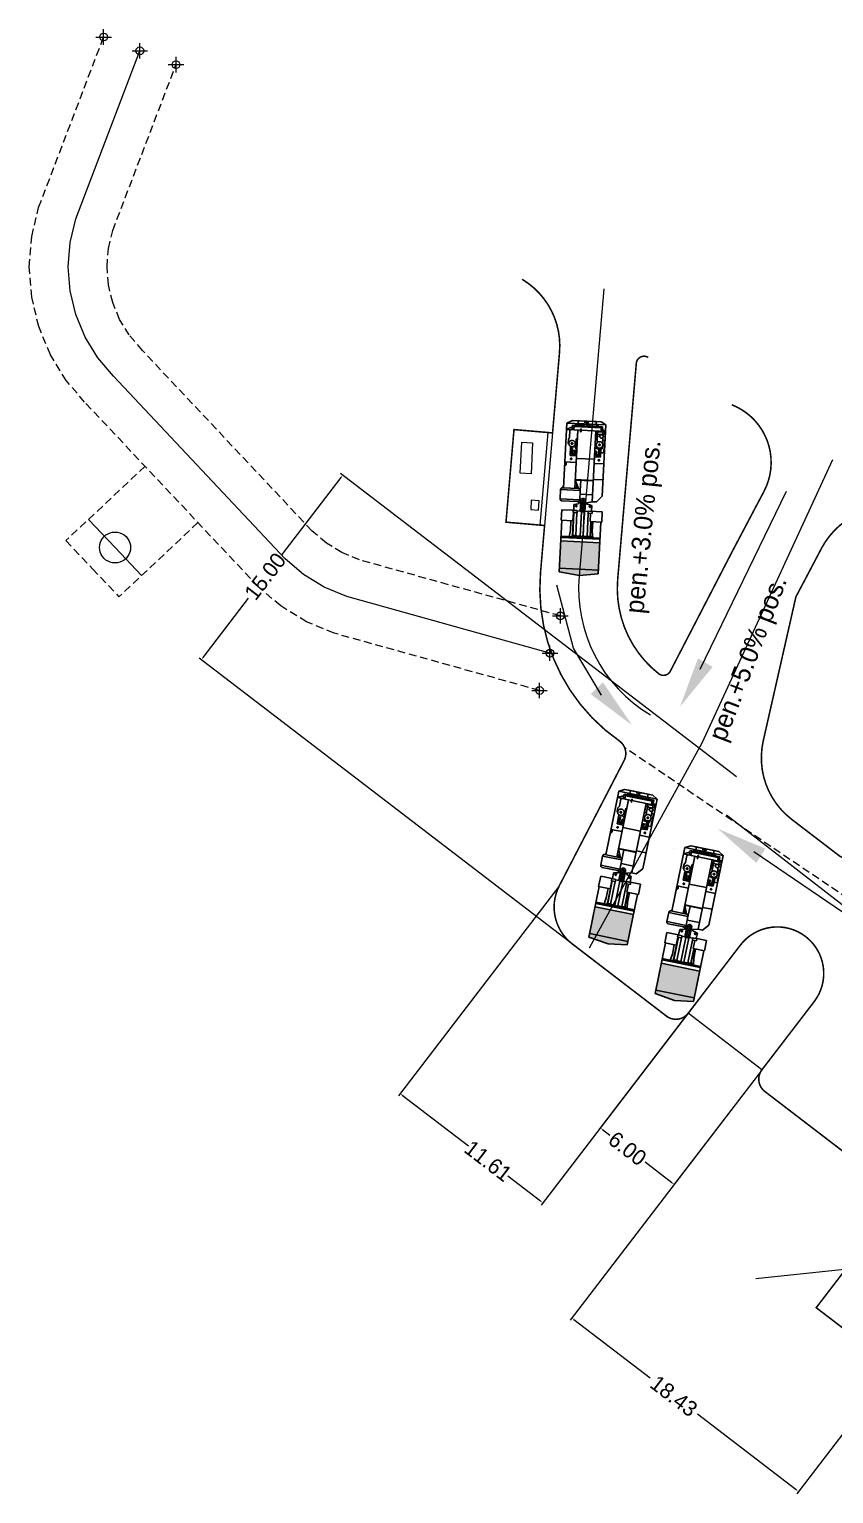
# Model space of a CAD drawing. Extents: x 10599 to 11843, y 9771 to 9967.
# Drawn here: x 10598.7 to 10650.6, y 9788 to 9882.6 of the extents above; entities that cross this region are included whole.
import ezdxf

# ---------------------------------------------------------------- set-up
doc = ezdxf.new("R2010")
doc.units = 0
doc.header["$MEASUREMENT"] = 0
doc.header["$PDMODE"] = 34
doc.header["$PDSIZE"] = 0.5
doc.linetypes.add('ACAD_ISO03W100', pattern=[30, 12, -18])
doc.linetypes.add('DASHED', pattern=[0.75, 0.5, -0.25])
for name, color, linetype in [('PROY', 3, 'Continuous'), ('SCOOP3_5', 7, 'Continuous'), ('taller', 3, 'Continuous')]:
    doc.layers.add(name, color=color, linetype=linetype)
doc.dimstyles.get("Standard").update_dxf_attribs({"dimtxt": 0.18, "dimasz": 0.18, "dimexe": 0.18, "dimexo": 0.0625, "dimgap": 0.09, "dimtad": 0, "dimtih": 1, "dimtoh": 1, "dimdec": 4, "dimzin": 0, "dimdsep": 46, "dimtxsty": 'Standard', "dimcen": 0.09, "dimclrd": 254, "dimclre": 254, "dimadec": 0, "dimazin": 0, "dimtfac": 1, "dimtdec": 4, "dimtofl": 0, "dimtmove": 0, "dimatfit": 3, "dimfxl": 0, "dimtolj": 1, "dimtzin": 0, "dimarcsym": 0})

# ---------------------------------------------------------------- blocks, each defined once
blk = doc.blocks.new('T_301_DPLANTA')
at = {"linetype": 'ACAD_ISO03W100'}
for points in [[(-8.016, 2.1), (-8.171, 1.796)], [(-8.171, 0.262), (-8.171, 0.525), (-8.171, 1.492), (-8.171, 1.796)], [(-8.171, 0.262), (-8.171, 1.796)], [(-8.016, 2.1), (-4.524, 2.1)], [(-8.016, 0), (-8.016, 2.1)], [(-7.911, 0.381), (-8.016, 0.525), (-8.016, 1.492), (-7.911, 1.659)], [(-7.669, 1.791), (-7.911, 1.791), (-7.911, 0.162), (-7.669, 0.162)], [(-7.911, 1.699), (-7.669, 1.699)], [(-7.85, 1.699), (-7.85, 0.239)], [(-7.827, 1.791), (-7.823, 1.796)], [(-7.669, 2.1), (-7.823, 1.796)], [(-7.669, 2.1), (-7.669, 1.334)], [(-7.669, 1.856), (-7.615, 1.909), (-7.242, 1.909), (-7.138, 1.965), (-6.924, 1.965), (-6.867, 1.922)], [(-6.774, 1.837), (-6.763, 1.837), (-6.748, 1.794)], [(-6.28, 1.492), (-6.28, 1.837), (-6.748, 1.837), (-6.748, 1.545)], [(-6.665, 1.722), (-6.665, 1.798)], [(-6.458, 1.798), (-6.665, 1.798)], [(-6.458, 1.722), (-6.665, 1.722)], [(-6.571, 1.722), (-6.571, 1.798)], [(-6.458, 1.607), (-6.504, 1.607)], [(-6.458, 1.607), (-6.458, 1.531), (-6.504, 1.531)], [(-6.458, 1.798), (-6.458, 1.722)], [(-6.416, 1.704), (-6.331, 1.704)], [(-6.413, 1.628), (-6.33, 1.628)], [(-5.921, 2.1), (-5.921, 1.492)], [(-4.524, 2.154), (-4.616, 2.1)], [(-4.424, 2.254), (-4.424, 1.198), (-3.92, 1.198), (-3.92, 2.254)], [(-3.221, 1.505), (-2.779, 1.505), (-2.779, 2.134), (-3.344, 2.134), (-3.344, 1.505), (-3.337, 1.505)], [(-2.779, 2.1), (0, 2.1)], [(-2.779, 1.613), (-2.257, 1.613), (-1.922, 1.663)], [(-1.922, 0), (-1.922, 2.1)], [(-1.857, 0), (-1.857, 2.1)], [(-1.668, 0), (-1.668, 2.1)], [(-0.196, 0), (-0.196, 2.1)], [(0, 2.1), (0.151, 1.008), (0, 0)], [(-8.171, 1.492), (-8.016, 1.492)], [(-8.11, 1.167), (-8.11, 0.92)], [(-7.991, 1.532), (-7.991, 0.49)], [(-7.991, 1.008), (-7.911, 1.008)], [(-7.669, 1.492), (-4.524, 1.492)], [(-7.669, 1.307), (-7.669, 0)], [(-6.648, 1.492), (-6.648, 1.545), (-7.19, 1.545), (-7.19, 1.492)], [(-6.14, 1.492), (-6.14, 0.525)], [(-5.001, 1.492), (-5.001, 0.525)], [(-4.524, 1.298), (-4.974, 1.492)], [(-4.974, 1.492), (-4.974, 0.525)], [(-4.424, 1.198), (-4.974, 1.198)], [(-4.762, 1.4), (-4.524, 1.4)], [(-4.224, 1.198), (-4.224, 0.525)], [(-3.857, 0.525), (-3.744, 1.008)], [(-3.82, 1.332), (-3.744, 1.008)], [(-3.649, 1.492), (-3.712, 1.244), (-3.788, 1.198)], [(-3.648, 0.525), (-3.712, 0.778), (-3.787, 0.824)], [(-3.774, 1.138), (-3.321, 1.138)], [(-3.773, 0.884), (-3.321, 0.884)], [(-3.755, 1.056), (-3.351, 1.056)], [(-3.754, 0.966), (-3.351, 0.966)], [(-3.649, 1.492), (-3.337, 1.492)], [(-3.321, 1.114), (-3.321, 1.302)], [(-3.321, 0.708), (-3.321, 0.889)], [(-3.286, 1.078), (-1.959, 1.078)], [(-1.96, 0.918), (-3.286, 0.918)], [(-3.221, 1.492), (-1.922, 1.492)], [(-3.221, 1.476), (-1.993, 1.476)], [(-1.98, 1.316), (-3.221, 1.316)], [(-1.996, 0.477), (-1.953, 1.008), (-1.996, 1.512)], [(-1.922, 1.512), (-1.996, 1.512)], [(-1.97, 0.798), (-1.922, 0.798)], [(-1.922, 1.178), (-1.968, 1.178)], [(-8.171, 0.525), (-8.016, 0.525)], [(-8.016, 0), (-8.171, 0.262)], [(-8.016, 0), (-4.188, 0)], [(-7.911, 0.239), (-7.669, 0.239)], [(-7.669, 0), (-7.764, 0.162)], [(-7.669, 0.525), (-3.857, 0.525)], [(-7.626, 0.525), (-7.626, 0.073), (-7.669, 0)], [(-7.669, 0.419), (-7.034, 0.419)], [(-7.447, 0.132), (-7.669, 0.132)], [(-7.517, 0.027), (-7.669, 0.027)], [(-7.517, 0.419), (-7.517, 0.509), (-7.185, 0.509), (-7.185, 0.419)], [(-7.517, 0), (-7.517, 0.132)], [(-7.493, 0.419), (-7.493, 0.132)], [(-7.414, 0.285), (-7.414, 0.324), (-7.372, 0.324), (-7.372, 0.288)], [(-7.372, 0.112), (-7.372, 0.069), (-7.414, 0.069), (-7.414, 0.114)], [(-7.011, 0.132), (-7.33, 0.132)], [(-6.717, 0.193), (-6.506, 0.193), (-6.506, 0.027), (-7.185, 0.027)], [(-7.185, 0.132), (-7.185, 0)], [(-6.823, 0.419), (-6.717, 0.419), (-6.717, 0.132), (-6.846, 0.132)], [(-6.748, 0.525), (-6.748, 0.419)], [(-6.717, 0.193), (-6.28, 0.193), (-6.28, 0.525)], [(-6.665, 0.3), (-6.665, 0.224)], [(-6.458, 0.3), (-6.665, 0.3)], [(-6.458, 0.224), (-6.665, 0.224)], [(-6.571, 0.3), (-6.571, 0.224)], [(-6.458, 0.416), (-6.458, 0.491), (-6.504, 0.491)], [(-6.458, 0.416), (-6.504, 0.416)], [(-6.458, 0.224), (-6.458, 0.3)], [(-6.416, 0.319), (-6.331, 0.319)], [(-6.413, 0.394), (-6.33, 0.394)], [(-5.921, 0.525), (-5.921, 0)], [(-5.056, 0.525), (-5.056, 0)], [(-3.857, 0.292), (-4.188, 0)], [(-3.857, 0.292), (-3.857, 0.525)], [(-3.648, 0.525), (-3.344, 0.525)], [(-3.337, 0.585), (-3.344, 0.585), (-3.344, -0.044), (-2.779, -0.044), (-2.779, 0.585), (-3.221, 0.585)], [(-3.221, 0.701), (-1.978, 0.701)], [(-1.991, 0.542), (-2.779, 0.542)], [(-2.779, 0.525), (-1.922, 0.525)], [(-2.779, 0.441), (-2.257, 0.441), (-1.922, 0.391)], [(-2.779, 0), (0, 0)], [(-1.996, 0.477), (-1.922, 0.477)]]:
    blk.add_lwpolyline(points, dxfattribs=at)
for points in [[(-6.573, 1.519), (-6.504, 1.519), (-6.504, 1.623), (-6.573, 1.623)], [(-7.74, 1.334), (-7.576, 1.334), (-7.576, 1.307), (-7.74, 1.307)], [(-3.351, 1.114), (-3.286, 1.114), (-3.286, 0.889), (-3.351, 0.889)], [(-3.337, 1.519), (-3.221, 1.519), (-3.221, 1.302), (-3.337, 1.302)], [(-6.573, 0.504), (-6.504, 0.504), (-6.504, 0.4), (-6.573, 0.4)], [(-3.337, 0.708), (-3.221, 0.708), (-3.221, 0.491), (-3.337, 0.491)]]:
    blk.add_lwpolyline(points, close=True, dxfattribs=at)
blk.add_lwpolyline([(-4.424, 2.254), (-3.92, 2.254, -0.414214), (-3.82, 2.154), (-3.82, 1.298, -0.414214), (-3.92, 1.198), (-4.424, 1.198, -0.414214), (-4.524, 1.298), (-4.524, 2.154, -0.414214)], format="xyb", close=True, dxfattribs=at)
for centre, radius in [((-6.929, 1.761), 0.172), ((-6.929, 1.761), 0.0413), ((-6.099, 1.771), 0.0355), ((-8.11, 1.008), 0.0478), ((-3.887, 1.011), 0.127), ((-3.887, 1.011), 0.0449), ((-3.583, 1.366), 0.0385), ((-7.388, 0.2), 0.0892), ((-6.929, 0.283), 0.172), ((-6.929, 0.283), 0.0413), ((-6.099, 0.273), 0.0355), ((-3.583, 0.628), 0.0385)]:
    blk.add_circle(centre, radius, dxfattribs=at)
for centre, radius, start, end in [((-6.458, 1.664), 0.134, 270, 90), ((-6.458, 1.664), 0.0579, 270, 90), ((-5.813, 2.082), 0.0674, 164.51974, 15.48026), ((-6.458, 0.358), 0.134, 270, 90), ((-6.458, 0.358), 0.0579, 270, 90)]:
    blk.add_arc(centre, radius, start, end, dxfattribs=at)
blk = doc.blocks.new('A$C0D015AC2')
blk.add_hatch(color=40).paths.add_polyline_path([(8.09, 2.989), (6.441, 2.809), (6.693, 0.802), (8.335, 0.926), (8.355, 2.02)])
at = {"layer": 'SCOOP3_5', "linetype": 'ACAD_ISO03W100', "xscale": -1, "rotation": 186.7104910554843}
blk.add_blockref('T_301_DPLANTA', (8.084, 3.022, -400), dxfattribs=at)
blk = doc.blocks.new('TEMP')
at = {"rotation": 327.7301603112198}
blk.add_blockref('A$C0D015AC2', (12675.032, 9535.624), dxfattribs=at)
blk = doc.blocks.new('*D7')
at = {"layer": 'taller', "color": 254, "linetype": 'Continuous', "lineweight": 0, "transparency": 16777216}
for p, q in [((10618.83, 9853.655), (10615.016, 9848.678)), ((10644.354, 9834.323), (10618.797, 9853.907)), ((10609.925, 9842.035), (10612.866, 9845.873)), ((10635.23, 9822.416), (10609.673, 9842.001))]:
    blk.add_line(p, q, dxfattribs=at)
for points in [[(10618.807, 9853.673), (10618.854, 9853.637), (10618.94, 9853.798)], [(10609.902, 9842.053), (10609.949, 9842.017), (10609.816, 9841.892)]]:
    blk.add_solid(points, dxfattribs=at)
at = {"layer": 'taller', "color": 0, "linetype": 'Continuous', "lineweight": 0, "transparency": 16777216, "insert": (10613.941, 9847.275), "char_height": 1, "attachment_point": 5, "rotation": 52.536}
blk.add_mtext('\\A1;15.00', dxfattribs=at)
blk = doc.blocks.new('*D8')
at = {"layer": 'taller', "color": 254, "linetype": 'Continuous', "lineweight": 0, "transparency": 16777216}
for p, q in [((10632.884, 9827.251), (10622.533, 9813.744)), ((10642.098, 9820.19), (10631.747, 9806.683)), ((10622.785, 9813.777), (10627.062, 9810.5)), ((10631.714, 9806.935), (10629.594, 9808.56))]:
    blk.add_line(p, q, dxfattribs=at)
for points in [[(10622.804, 9813.801), (10622.767, 9813.753), (10622.643, 9813.887)], [(10631.732, 9806.959), (10631.696, 9806.911), (10631.857, 9806.826)]]:
    blk.add_solid(points, dxfattribs=at)
at = {"layer": 'taller', "color": 0, "linetype": 'Continuous', "lineweight": 0, "transparency": 16777216, "insert": (10628.328, 9809.53), "char_height": 1, "attachment_point": 5, "rotation": 322.536}
blk.add_mtext('\\A1;11.61', dxfattribs=at)
blk = doc.blocks.new('*D9')
at = {"layer": 'taller', "color": 254, "linetype": 'Continuous', "lineweight": 0, "transparency": 16777216}
for p, q in [((10645.748, 9815.089), (10633.617, 9799.259)), ((10660.377, 9803.878), (10648.247, 9788.048)), ((10633.87, 9799.292), (10638.783, 9795.528)), ((10648.213, 9788.301), (10641.852, 9793.176))]:
    blk.add_line(p, q, dxfattribs=at)
for points in [[(10633.888, 9799.316), (10633.852, 9799.269), (10633.727, 9799.402)], [(10648.232, 9788.324), (10648.195, 9788.277), (10648.356, 9788.191)]]:
    blk.add_solid(points, dxfattribs=at)
at = {"layer": 'taller', "color": 0, "linetype": 'Continuous', "lineweight": 0, "transparency": 16777216, "insert": (10640.317, 9794.352), "char_height": 1, "attachment_point": 5, "rotation": 322.536}
blk.add_mtext('\\A1;18.43', dxfattribs=at)
blk = doc.blocks.new('*D10')
at = {"layer": 'taller', "color": 254, "linetype": 'Continuous', "lineweight": 0, "transparency": 16777216}
for p, q in [((10641.202, 9819.021), (10635.46, 9811.527)), ((10645.965, 9815.371), (10640.222, 9807.878)), ((10635.712, 9811.561), (10636.181, 9811.201)), ((10640.189, 9808.13), (10638.459, 9809.456))]:
    blk.add_line(p, q, dxfattribs=at)
for points in [[(10635.73, 9811.584), (10635.694, 9811.537), (10635.569, 9811.67)], [(10640.207, 9808.154), (10640.17, 9808.106), (10640.332, 9808.021)]]:
    blk.add_solid(points, dxfattribs=at)
at = {"layer": 'taller', "color": 0, "linetype": 'Continuous', "lineweight": 0, "transparency": 16777216, "insert": (10637.32, 9810.329), "char_height": 1, "attachment_point": 5, "rotation": 322.536}
blk.add_mtext('\\A1;6.00', dxfattribs=at)

msp = doc.modelspace()

# ---------------------------------------------------------------- linework, layer by layer
at = {"color": 3, "linetype": 'DASHED', "lineweight": 0, "const_width": 0.1}
for points in [[(10630.52, 9866.457, -0.286992), (10632.935, 9861.736), (10632.487, 9856.538), (10629.996, 9856.753), (10629.481, 9850.775), (10631.971, 9850.56), (10631.709, 9847.524, 0.267747), (10636.787, 9836.659, -0.375771), (10637.102, 9835.38)], [(10638.664, 9861.408, 0.566774), (10637.893, 9861.032), (10636.691, 9847.094, 0.252682), (10639.335, 9840.992, 0.470855), (10640.089, 9841.155)], [(10644.059, 9858.354, -0.447089), (10646.134, 9852.765), (10645.109, 9850.822), (10644.065, 9848.843, 0.003978), (10644.029, 9848.772, 0.003978)], [(10637.102, 9835.38), (10632.922, 9827.301, 0.363417), (10633.762, 9823.541), (10639.838, 9818.885, 0.414214), (10641.24, 9819.07), (10644.609, 9823.467, -1), (10649.372, 9819.817), (10646.003, 9815.421, 0.414214), (10646.188, 9814.019), (10649.979, 9811.114), (10654.621, 9807.557, -0.414214), (10654.713, 9806.856), (10649.505, 9800.059), (10653.474, 9797.018), (10658.682, 9803.814, -0.414214), (10659.383, 9803.907), (10669.146, 9796.425), (10671.428, 9796.605, 0.095021), (10676.788, 9795.557, 0.060275), (10680.248, 9795.964), (10685.753, 9797.295, 0.031367), (10687.49, 9797.832)]]:
    msp.add_lwpolyline(points, format="xyb", dxfattribs=at)
at = {"color": 3, "linetype": 'DASHED', "lineweight": 0}
msp.add_lwpolyline([(10657.076, 9850.898, 0.1, 0.1, 0.44695), (10649.848, 9849.089, 0.1, 0.1, 0.000138), (10649.847, 9849.087, 0.1, 0.1, 0), (10648.194, 9845.952, 0.1, 0.1, 0), (10646.087, 9836.663, 0.1, 0.1, 0.292966), (10647.922, 9831.588, 0.1, 0.1, 0), (10650.957, 9829.262, 0.1, 0.1, 0.437468), (10652.405, 9829.512, 0.1, 0.1, 0), (10654.996, 9833.509, 0.1, 0.1, 0), (10655.727, 9834.637, 0.1, 0.1, 0.167127), (10655.884, 9835.268, 0.1, 0.1, 0), (10655.374, 9841.1, 0.1, 0.1, 0), (10659.359, 9841.448, 0.1, 0.1, 0), (10659.704, 9837.507, 0.1, 0.1, 0.417115), (10660.25, 9837.053, 0.1, 0.1, 0), (10660.933, 9837.12, 0.1, 0.1, 0), (10671.783, 9838.177, 0.1, 0.1, 0.262387), (10672.587, 9838.74, 0.1, 0.1, 0), (10673.98, 9841.644, 0, 0, 0)], format="xyseb", dxfattribs=at)
at = {"color": 3, "linetype": 'DASHED', "lineweight": 0, "const_width": 0.1}
msp.add_lwpolyline([(10644.065, 9848.843), (10640.089, 9841.155)], dxfattribs=at)
at = {"color": 3, "linetype": 'DASHED', "lineweight": 0}
msp.add_lwpolyline([(10640.274, 9829.675), (10640.273, 9829.675)], dxfattribs=at)
for points in [[(10631.649, 9839.909, -414.886), (10618.385, 9843.606, -414.954), (10616.613, 9844.34, -414.962), (10614.94, 9845.365, -414.97), (10613.493, 9846.601, -414.978), (10602.284, 9858.526, -415.058), (10601.099, 9859.914, -415.066), (10600.073, 9861.588, -415.074), (10599.322, 9863.401, -415.082), (10598.864, 9865.309, -415.09), (10598.71, 9867.266, -415.098), (10598.864, 9869.223, -415.105), (10599.314, 9871.096, -415.113), (10603.509, 9882.097, -415.171)], [(10632.991, 9844.725, -414.886), (10620.019, 9848.341, -414.954), (10618.89, 9848.809, -414.962), (10617.888, 9849.423, -414.97), (10616.949, 9850.225, -414.978), (10606.009, 9861.864, -415.058), (10605.156, 9862.862, -415.066), (10604.542, 9863.864, -415.074), (10604.092, 9864.951, -415.082), (10603.818, 9866.094, -415.09), (10603.726, 9867.266, -415.098), (10603.818, 9868.438, -415.105), (10604.101, 9869.616, -415.113), (10608.181, 9880.316, -415.171)], [(10606.18, 9854.382, -415.03), (10601.079, 9849.587, -415.03)], [(10609.598, 9850.746, -415.006), (10604.497, 9845.951, -415.006)], [(10601.079, 9849.587, -415.03), (10602.788, 9847.769, -415.018), (10604.497, 9845.951, -415.006)]]:
    msp.add_polyline3d(points, dxfattribs=at)
at = {"color": 1, "lineweight": 0}
msp.add_polyline3d([(10632.32, 9842.317, -414.886), (10619.202, 9845.974, -414.954), (10617.752, 9846.574, -414.962), (10616.414, 9847.394, -414.97), (10615.221, 9848.413, -414.978), (10604.147, 9860.195, -415.058), (10603.128, 9861.388, -415.066), (10602.308, 9862.726, -415.074), (10601.707, 9864.176, -415.082), (10601.341, 9865.702, -415.09), (10601.218, 9867.266, -415.098), (10601.341, 9868.83, -415.105), (10601.707, 9870.356, -415.113), (10605.845, 9881.207, -415.171)], dxfattribs=at)
at = {"color": 7, "lineweight": 0}
for points in [[(10602.537, 9850.957, -415.03), (10604.245, 9849.139, -415.018), (10605.954, 9847.321, -415.006)], [(10605.245, 9849.139, -415.018), (10605.233, 9848.983, -415.018), (10605.197, 9848.83, -415.018), (10605.136, 9848.685, -415.018), (10605.054, 9848.551, -415.018), (10604.953, 9848.432, -415.018), (10604.833, 9848.33, -415.018), (10604.699, 9848.248, -415.018), (10604.554, 9848.188, -415.018), (10604.402, 9848.151, -415.018), (10604.245, 9848.139, -415.018), (10604.089, 9848.151, -415.018), (10603.936, 9848.188, -415.018), (10603.791, 9848.248, -415.018), (10603.658, 9848.33, -415.018), (10603.538, 9848.432, -415.018), (10603.436, 9848.551, -415.018), (10603.354, 9848.685, -415.018), (10603.294, 9848.83, -415.018), (10603.258, 9848.983, -415.018), (10603.245, 9849.139, -415.018), (10603.258, 9849.296, -415.018), (10603.294, 9849.448, -415.018), (10603.354, 9849.593, -415.018), (10603.436, 9849.727, -415.018), (10603.538, 9849.846, -415.018), (10603.658, 9849.948, -415.018), (10603.791, 9850.03, -415.018), (10603.936, 9850.09, -415.018), (10604.089, 9850.127, -415.018), (10604.245, 9850.139, -415.018), (10604.402, 9850.127, -415.018), (10604.554, 9850.09, -415.018), (10604.699, 9850.03, -415.018), (10604.833, 9849.948, -415.018), (10604.953, 9849.846, -415.018), (10605.054, 9849.727, -415.018), (10605.136, 9849.593, -415.018), (10605.197, 9849.448, -415.018), (10605.233, 9849.296, -415.018), (10605.245, 9849.139, -415.018)]]:
    msp.add_polyline3d(points, dxfattribs=at)
at = {"color": 254, "lineweight": 0}
for p in [(10603.509, 9882.097, -415.171), (10605.845, 9881.207, -415.171), (10608.181, 9880.316, -415.171), (10632.991, 9844.725, -414.886), (10632.32, 9842.317, -414.886), (10631.649, 9839.909, -414.886)]:
    msp.add_point(p, dxfattribs=at)
at = {"layer": 'taller', "color": 1, "linetype": 'Continuous', "lineweight": 0, "flags": 128}
msp.add_lwpolyline([(10635.799, 9865.849), (10634.2, 9847.309, 0.287302), (10638.799, 9838.333, 0.287302)], format="xyb", dxfattribs=at)
at = {"layer": 'taller', "color": 0, "linetype": 'Continuous', "lineweight": 0, "flags": 128}
for points in [[(10630.396, 9853.939), (10630.496, 9855.936), (10631.195, 9855.901), (10631.095, 9853.904)], [(10631.077, 9851.588), (10631.576, 9851.557), (10631.614, 9852.156), (10631.115, 9852.187)]]:
    msp.add_lwpolyline(points, close=True, dxfattribs=at)
for points in [[(10632.188, 9856.564), (10631.672, 9850.586)], [(10632.487, 9856.538), (10631.971, 9850.56)], [(10642.022, 9841.276), (10647.592, 9852.772)], [(10635.656, 9839.613), (10633.847, 9842.65), (10632.762, 9846.699)], [(10645.48, 9829.52), (10657.592, 9821.278), (10657.72, 9821.215)], [(10646.003, 9815.421), (10641.24, 9819.07)]]:
    msp.add_lwpolyline(points, dxfattribs=at)
at = {"layer": 'taller', "color": 1, "linetype": 'Continuous', "lineweight": 0, "flags": 128}
for points in [[(10650.547, 9854.804), (10642.115, 9836.498), (10634.847, 9823.278)], [(10677.004, 9839.985), (10666.101, 9817.031), (10655.199, 9802.939), (10645.604, 9801.922)], [(10661.886, 9817.757), (10643.714, 9831.849)]]:
    msp.add_lwpolyline(points, dxfattribs=at)
at = {"layer": 'taller', "color": 0, "linetype": 'DASHED', "lineweight": 0, "flags": 128}
msp.add_lwpolyline([(10688.821, 9801.286), (10637.166, 9836.196)], dxfattribs=at)
at = {"layer": 'taller', "color": 0, "linetype": 'Continuous', "lineweight": 0}
for points in [[(10641.874, 9841.977), (10642.824, 9841.43), (10640.707, 9838.854)], [(10634.948, 9839.676), (10635.742, 9840.432), (10637.613, 9837.673)], [(10646.227, 9829.698), (10645.644, 9828.77), (10643.15, 9830.982)]]:
    msp.add_solid(points, dxfattribs=at)

# ---------------------------------------------------------------- block references
at = {"layer": 'PROY', "color": 2, "xscale": 1.2, "yscale": 1.2, "zscale": 1.2}
for p, rotation in [((-5789.787, 19478.326, 480), 292.6836041474954), ((-4148.734, 21819.934, 480), 284.0150139416878), ((-4144.464, 21816.293, 480), 284.0150139416878), ((-4131.297, 21805.766, 480), 284.0150139416878)]:
    msp.add_blockref('TEMP', p, dxfattribs=dict(at, rotation=rotation))

# ---------------------------------------------------------------- texts
at = {"layer": 'taller', "color": 0, "linetype": 'Continuous', "lineweight": 0, "char_height": 1.20463, "width": 17.72828, "attachment_point": 1}
for s, insert, rotation in [('pen.+3.0% pos.', (10637.15, 9844.954), 84.28664), ('pen.+5.0% pos.', (10642.496, 9836.961), 69.03863)]:
    msp.add_mtext(s, dxfattribs=dict(at, insert=insert, rotation=rotation))

# ---------------------------------------------------------------- dimensions: what is measured, and where the dimension line sits
at = {"layer": 'taller', "color": 8, "linetype": 'Continuous', "lineweight": 0}
dim = msp.add_linear_dim(base=(10609.816, 9841.892), p1=(10644.403, 9834.285), p2=(10635.279, 9822.378), angle=232.536, dimstyle='Standard', override={"dimtxt": 1, "dimtih": 0, "dimtoh": 0, "dimdec": 2, "dimdsep": 0, "dimaunit": 1, "dimadec": 3, "dimtdec": 2, "dimlwd": 0, "dimlwe": 0}, dxfattribs=at)
dim.commit()
dim.dimension.update_dxf_attribs({"geometry": '*D7', "text_midpoint": (10613.941, 9847.275), "dimtype": 161})
at = {"layer": 'taller', "color": 0, "linetype": 'Continuous', "lineweight": 0}
for base, p1, p2, angle, picture, middle in [((10631.857, 9806.826), (10632.922, 9827.301), (10642.136, 9820.24), 322.536, '*D8', (10628.328, 9809.53)), ((10635.569, 9811.67), (10646.003, 9815.421), (10641.24, 9819.07), 142.536, '*D10', (10637.32, 9810.329)), ((10648.356, 9788.191), (10645.786, 9815.138), (10660.415, 9803.928), 322.536, '*D9', (10640.317, 9794.352))]:
    dim = msp.add_linear_dim(base=base, p1=p1, p2=p2, angle=angle, dimstyle='Standard', override={"dimtxt": 1, "dimtih": 0, "dimtoh": 0, "dimdec": 2, "dimdsep": 0, "dimaunit": 1, "dimadec": 3, "dimtdec": 2, "dimlwd": 0, "dimlwe": 0}, dxfattribs=at)
    dim.commit()
    dim.dimension.update_dxf_attribs({"geometry": picture, "text_midpoint": middle, "dimtype": 161})

doc.saveas('drawing.dxf')
